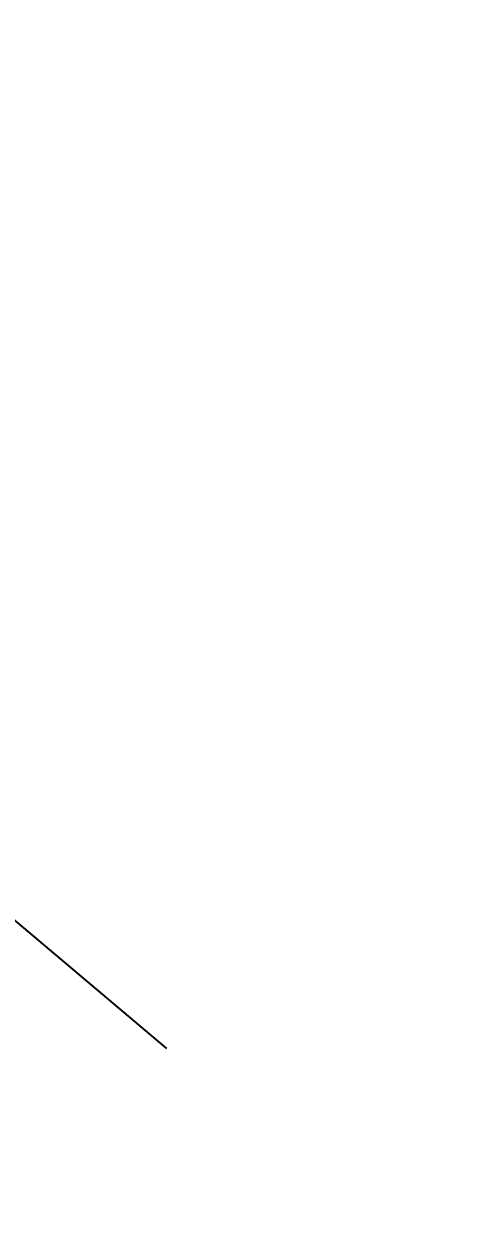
# Model space of a CAD drawing. Extents: x 383425 to 391668, y 6055101 to 6059545.
# Drawn here: x 387901.988 to 387902.384, y 6058007.298 to 6058008.328 of the extents above; entities that cross this region are included whole.
import ezdxf

# ---------------------------------------------------------------- set-up
doc = ezdxf.new("R2010")
doc.units = 0
doc.header["$LTSCALE"] = 5
doc.header["$PDMODE"] = 35
doc.header["$PDSIZE"] = 20
doc.linetypes.add('foc-TOPO', pattern=[1, 0.2, -0.8])
doc.layers.get('Defpoints').update_dxf_attribs({"color": 9})
doc.layers.add('F-AR-T', color=190, linetype='Continuous', lineweight=9)
doc.layers.add('T-LOW-AREA', color=48, linetype='foc-TOPO')
doc.styles.add('80CG', font='ARIALN.TTF', dxfattribs={"height": 10})
doc.dimstyles.new('Compass 5 000', dxfattribs={"dimscale": 5, "dimtxt": 9, "dimasz": 2, "dimexe": 0.2, "dimexo": 0.0625, "dimgap": 0.5, "dimtad": 0, "dimtih": 1, "dimtoh": 1, "dimzin": 0, "dimdsep": 46, "dimtxsty": '80CG', "dimcen": 0.1, "dimse1": 1, "dimse2": 1, "dimclrd": 256, "dimclrt": 256, "dimaunit": 1, "dimadec": 4, "dimazin": 0, "dimtfac": 0.06, "dimtofl": 0, "dimtmove": 0, "dimatfit": 1, "dimfxl": 0.2, "dimtolj": 1, "dimtzin": 0, "dimlwd": -1, "dimarcsym": 0})

# ---------------------------------------------------------------- blocks, each defined once
blk = doc.blocks.new('*D51')
at = {"layer": 'Defpoints', "color": 0, "transparency": 16777216}
for p in [(387882.8296, 6058061.15), (387891.8846, 6058053.5676), (387873.2786, 6058049.744)]:
    blk.add_point(p, dxfattribs=at)
at = {"layer": 'F-AR-T', "transparency": 16777216}
for p, q in [((387898.3047, 6058061.2346), (387904.7248, 6058068.9016)), ((387875.9136, 6058034.4946), (387838.2381, 6057989.5017)), ((387838.2381, 6057989.5017), (387828.2381, 6057989.5017))]:
    blk.add_line(p, q, dxfattribs=at)
for points in [[(387897.0269, 6058062.3046), (387899.5825, 6058060.1646), (387891.8846, 6058053.5676)], [(387874.6358, 6058035.5646), (387877.1915, 6058033.4246), (387882.3337, 6058042.1616)]]:
    blk.add_solid(points, dxfattribs=at)
at = {"layer": 'F-AR-T', "transparency": 16777216, "insert": (387789.1522, 6057989.5017), "char_height": 10, "attachment_point": 5, "style": '80CG'}
blk.add_mtext('\\A1;CNRL\\P15.00 P/L R/W\\PPLA 140220', dxfattribs=at)

msp = doc.modelspace()

# ---------------------------------------------------------------- linework, layer by layer
at = {"layer": 'T-LOW-AREA', "flags": 128}
msp.add_lwpolyline([(388110.353, 6057836.424), (388108.815, 6057837.355), (388106.712, 6057837.834), (388104.686, 6057838.502), (388101.946, 6057839.864), (388097.892, 6057842.424), (388091.173, 6057847.514), (387990.176, 6057933.098), (387874.564, 6058030.693), (387774.09, 6058115.901), (387657.288, 6058212.547), (387536.342, 6058312.63), (387445.807, 6058389.227), (387381.404, 6058448.187), (387377.097, 6058451.177), (387374.59, 6058454.221), (387372.417, 6058455.937)], dxfattribs=at)

# ---------------------------------------------------------------- dimensions: what is measured, and where the dimension line sits
at = {"layer": 'F-AR-T'}
dim = msp.add_linear_dim(base=(387891.8846, 6058053.5676), p1=(387873.2786, 6058049.744), p2=(387882.8296, 6058061.15), angle=50.0584, text='CNRL\\P15.00 P/L R/W\\PPLA 140220', dimstyle='Compass 5 000', dxfattribs=at)
dim.commit()
dim.dimension.update_dxf_attribs({"geometry": '*D51', "text_midpoint": (387789.1522, 6057989.5017), "dimtype": 161})

doc.saveas('drawing.dxf')
